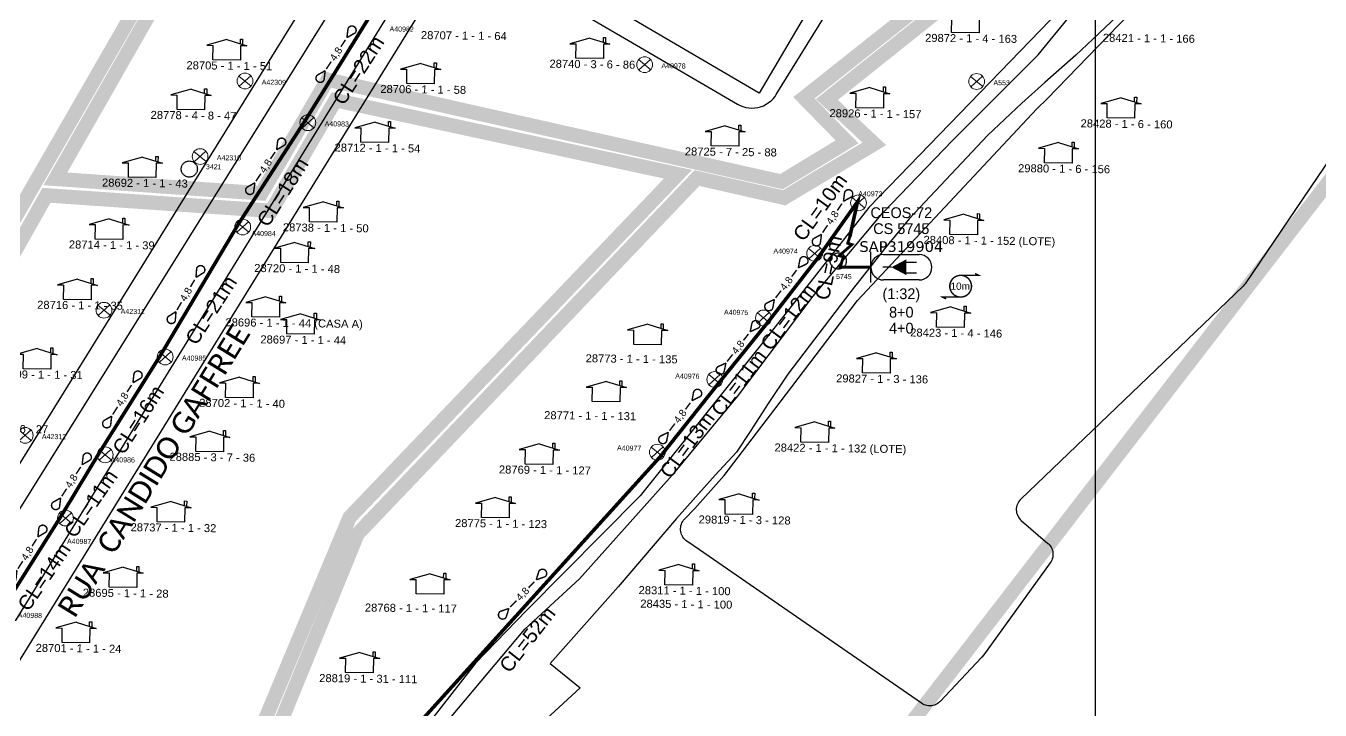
# Model space of a CAD drawing. Header units: millimetres. Extents: x 676447 to 689606, y 7455628 to 7463967.
# Drawn here: x 688462.6 to 688642.6, y 7461174.4 to 7461269.6 of the extents above; entities that cross this region are included whole.
import ezdxf
from ezdxf.enums import TextEntityAlignment as Align

# ---------------------------------------------------------------- set-up
doc = ezdxf.new("R2010")
doc.units = ezdxf.units.MM
doc.header["$LTSCALE"] = 0.1
doc.header["$MEASUREMENT"] = 0
doc.linetypes.add('PHANTOM2', pattern=[1.25, 0.625, -0.125, 0.125, -0.125, 0.125, -0.125])
doc.layers.add('10.4-Postes', color=1, linetype='Continuous', lineweight=0)
for name, color, linetype in [('Caixas Subterrâneas', 5, 'Continuous'), ('CELULARIZAÇÃO CABO 5', 7, 'Continuous'), ('CEOS', 1, 'Continuous'), ('label_cabos', 7, 'Continuous'), ('LAYOUT', 7, 'Continuous'), ('LEGENDAS_INFRAESTRUTURAS', 7, 'Continuous'), ('MUB_MEIOFIO', 7, 'Continuous'), ('MUB_QUADRAS', 7, 'Continuous'), ('MUB_SEGMENTO', 7, 'Continuous'), ('NOS_DE_INFRAESTRUTURA', 7, 'Continuous'), ('surveys', 7, 'Continuous'), ('SURVEYS_LEGENDAS', 7, 'Continuous')]:
    doc.layers.add(name, color=color, linetype=linetype)
doc.styles.add('ARIAL', font='arial.ttf')
doc.styles.add('Legend', font='calibri.ttf')
doc.styles.add('siredit', font='verdana.ttf')
doc.styles.get("Standard").update_dxf_attribs({"font": 'arial.ttf'})
doc.styles.add('Style-font000', font='font000.shx')
doc.linetypes.add('FENCELINE1', pattern='A,0.25,-0.1,[133,ltypeshp.shx,S=0.1,R=0,X=-0.1,Y=0],-0.1,1', length=1.45)

# ---------------------------------------------------------------- blocks, each defined once
blk = doc.blocks.new('PTPT')
at = {"layer": '10.4-Postes', "color": 1, "linetype": 'PHANTOM2'}
for points in [[(-0.0000079, 0.0000104), (0.0000075, -0.000002)], [(0.000007, 0.0000109), (-0.0000074, -0.0000025)]]:
    blk.add_lwpolyline(points, dxfattribs=at)
at = {"layer": '10.4-Postes', "color": 1}
blk.add_circle((-0.0000002, 0.0000042), 0.00000987, dxfattribs=at)
blk = doc.blocks.new('MHMZ')
at = {"linetype": 'PHANTOM2'}
blk.add_circle((0, 0), 0.0000101, dxfattribs=at)
blk = doc.blocks.new('LVLV')
for p, q in [((0, 0.0000254), (-0.0000251, 0.000018)), ((-0.0000251, 0.000018), (-0.0000173, 0.000018)), ((-0.0000172, 0), (-0.0000172, 0.0000179)), ((0, 0.0000254), (0.0000251, 0.000018)), ((0.0000169, 0.0000264), (0.0000195, 0.0000264)), ((0.0000169, 0.0000205), (0.0000169, 0.0000264)), ((0.0000251, 0.000018), (0.0000172, 0.000018)), ((0.0000172, 0.000018), (0.0000172, 0)), ((0.0000195, 0.0000264), (0.0000195, 0.0000198)), ((0.0000172, 0), (-0.0000172, 0))]:
    blk.add_line(p, q)
blk = doc.blocks.new('ceos')
at = {"layer": 'CEOS'}
for p, q in [((1.77, 1.77), (6.73, 1.77)), ((6.73, -1.77), (1.77, -1.77))]:
    blk.add_line(p, q, dxfattribs=at)
for points in [[(0, -2.13), (0, 2.13)], [(2.88, 0), (1.69, 0)], [(4.84, 0.7), (6.34, 0.7)], [(4.84, -0.77), (6.34, -0.77)]]:
    blk.add_lwpolyline(points, dxfattribs=at)
blk.add_lwpolyline([(2.88, 0, 0, 2.18, 0), (4.93, 0, 2.18, 2.18, 0)], format="xyseb", dxfattribs=at)
for centre, start, end in [((1.77, 0), 90, 270), ((6.73, 0), 270, 90)]:
    blk.add_arc(centre, 1.77, start, end, dxfattribs=at)
at = {"layer": 'CEOS', "style": 'siredit', "flags": 1}
for tag, height, p in [('ID', 0.887, (4.25, 9.07)), ('COORX', 0.739, (4.25, -1.77)), ('COORY', 0.739, (4.25, -1.77))]:
    blk.add_attdef(tag, text='', height=height, dxfattribs=at).set_placement(p, align=Align.MIDDLE_CENTER)
at = {"layer": 'CEOS'}
for tag, height, style, p in [('NOME?', 1.5, 'Style-font000', (4.25, 7.59)), ('LOCAL?', 1.5, 'Style-font000', (4.25, 5.37)), ('TIPO?', 1.48, 'siredit', (4.25, 2.88))]:
    blk.add_attdef(tag, text='', height=height, dxfattribs=dict(at, style=style)).set_placement(p, align=Align.MIDDLE_CENTER)
at = {"layer": 'CEOS', "style": 'Style-font000'}
for tag, p in [('RACIO_SPLITAGEM', (4.25, -2.94)), ('FIBRAS_FUSIONADAS', (4.25, -5.51)), ('FIBRAS_RESERVA', (4.25, -7.73))]:
    blk.add_attdef(tag, text='', height=1.5, dxfattribs=at).set_placement(p, align=Align.TOP_CENTER)
blk = doc.blocks.new('A$C1BC366C8')
at = {"layer": 'LAYOUT', "color": 5, "linetype": 'Continuous', "const_width": 0.4}
blk.add_lwpolyline([(-2, 0), (-1, 0), (-1, 0.6), (1, -0.6), (1, 0), (2, 0)], dxfattribs=at)
blk = doc.blocks.new('A$C6C8C5D0A')
at = {"layer": 'LAYOUT', "const_width": 0.2}
for points in [[(-2.77, -0.03), (-3.9, 0.55, 1.175638), (-3.95, -0.61), (-2.77, -0.03)], [(2.73, -0.02), (3.9, -0.62, 1.175638), (3.86, 0.54), (2.73, -0.02)]]:
    blk.add_lwpolyline(points, format="xyb", dxfattribs=at)
for points in [[(-2.5, -0.03), (-1.25, -0.03)], [(1.21, -0.02), (2.35, -0.02)]]:
    blk.add_lwpolyline(points, dxfattribs=at)
at = {"layer": 'LAYOUT', "style": 'ARIAL'}
blk.add_text('4,8', height=1, dxfattribs=at).set_placement((0, 0), align=Align.MIDDLE_CENTER)
blk = doc.blocks.new('A$C6FB0096B')
at = {"layer": 'LAYOUT', "color": 0, "const_width": 0.2}
for points in [[(0, 1.51), (2.52, 1.51), (2.02, 1.77)], [(0, -1.51), (-2.52, -1.51), (-2.02, -1.77)]]:
    blk.add_lwpolyline(points, dxfattribs=at)
blk.add_lwpolyline([(0, 1.51, 1.000012), (0, -1.51, 0.999978)], format="xyb", close=True, dxfattribs=at)
at = {"layer": 'LAYOUT', "color": 0}
blk.add_text('10m', height=1, dxfattribs=at).set_placement((-0.06, 0), align=Align.MIDDLE_CENTER)

msp = doc.modelspace()

# ---------------------------------------------------------------- linework, layer by layer
at = {"linetype": 'Continuous'}
msp.add_lwpolyline([(688611.27, 7460886.36), (687937.42, 7460886.36), (687937.42, 7461413.29), (688611.27, 7461413.29)], close=True, dxfattribs=at)
at = {"color": 1, "const_width": 0.4}
msp.add_lwpolyline([(688575.97, 7461236.48), (688575.8, 7461236), (688580.07, 7461236)], dxfattribs=at)
at = {"layer": 'CELULARIZAÇÃO CABO 5', "color": 6, "const_width": 2}
msp.add_lwpolyline([(688477.32, 7461507.36), (688502.58, 7461501.52), (688499.77, 7461485.9), (688527.12, 7461474.93), (688527.12, 7461474.93), (688527.12, 7461474.93), (688464.89, 7461368.14), (688464.89, 7461368.14), (688497.02, 7461305.39), (688497.02, 7461305.39), (688455.39, 7461233.01), (688455.39, 7461233.01), (688401.46, 7461242.53), (688401.46, 7461242.53), (688366.14, 7461237.49), (688308.71, 7461341.9), (688369.65, 7461441.34), (688425.16, 7461423.26), (688477.32, 7461507.45)], dxfattribs=at)
at = {"layer": 'CELULARIZAÇÃO CABO 5', "color": 2, "const_width": 2}
for points in [[(688697.46, 7461415.71), (688684.88, 7461446.48), (688744.39, 7461451.43), (688728.66, 7461397.23), (688659.72, 7461268.61), (688564.73, 7461145.39)], [(688487.91, 7461147.91), (688508.71, 7461198.88), (688555.9, 7461248.41), (688568.03, 7461245.66), (688580.57, 7461253.17), (688573.97, 7461259.34), (688588.93, 7461271.27), (688588.93, 7461271.27), (688622.46, 7461319.22), (688627.13, 7461336.01), (688627.13, 7461336.01), (688625.33, 7461339.86), (688637.82, 7461344.89), (688637.82, 7461344.89), (688637.82, 7461344.89), (688651.85, 7461362.75), (688651.85, 7461362.75), (688651.85, 7461362.75), (688669.79, 7461388.27), (688669.79, 7461388.27), (688677.59, 7461401.75), (688677.59, 7461401.75), (688677.59, 7461401.75), (688697.46, 7461415.71)]]:
    msp.add_lwpolyline(points, dxfattribs=at)
at = {"layer": 'CELULARIZAÇÃO CABO 5', "color": 3, "const_width": 2}
msp.add_lwpolyline([(688586.97, 7461272.42), (688570.78, 7461259.58), (688576.78, 7461253.45), (688567.66, 7461247.91), (688567.66, 7461247.91), (688567.66, 7461247.91), (688504.54, 7461262.11), (688504.54, 7461262.11), (688504.54, 7461262.11), (688495.34, 7461246.28), (688466.69, 7461248.3), (688499.35, 7461305.55)], dxfattribs=at)
at = {"layer": 'CELULARIZAÇÃO CABO 5', "color": 4, "const_width": 2}
msp.add_lwpolyline([(688465.45, 7461246.01), (688496.71, 7461243.85), (688505.64, 7461259.24), (688553.27, 7461248.94), (688553.27, 7461248.94), (688553.27, 7461248.94), (688553.27, 7461248.94), (688507.6, 7461201.19), (688484.39, 7461145.64), (688484.39, 7461145.64), (688562.85, 7461142.57), (688466.92, 7461016.24), (688466.92, 7461016.24), (688426.51, 7460995.95), (688323.11, 7461021.04), (688325.47, 7461059.92), (688432.71, 7461068.09), (688419.44, 7461121.48), (688366.78, 7461234.93), (688401.34, 7461240.27), (688456.56, 7461230.23), (688456.56, 7461230.23), (688465.45, 7461246.01)], dxfattribs=at)
at = {"layer": 'LAYOUT', "color": 1, "linetype": 'FENCELINE1', "ltscale": 0.002, "const_width": 0.5}
for points in [[(688443.42, 7461163), (688443.42, 7461163), (688443.12, 7461163.15), (688445, 7461166.42), (688450.87, 7461174.41), (688452.61, 7461177.63), (688460.36, 7461190.05), (688467.56, 7461201.49), (688472.83, 7461210.23), (688481.31, 7461223.76), (688492.12, 7461241.98), (688501.46, 7461256.46), (688512.72, 7461274.65), (688519.07, 7461279.3), (688524.83, 7461278.4), (688525.03, 7461278.96), (688523.34, 7461279.77)], [(688411.99, 7461023.34), (688416.47, 7461025.77), (688424.52, 7461030.31), (688444, 7461049.23), (688454.2, 7461063.7), (688472.64, 7461096.15), (688502.57, 7461150.91), (688510.66, 7461164.86), (688516.11, 7461171.3), (688550.77, 7461209.61), (688559.03, 7461220.01), (688565.87, 7461228.48), (688572.8, 7461237.41), (688578.23, 7461245.11), (688577.17, 7461240.28)]]:
    msp.add_lwpolyline(points, dxfattribs=at)
at = {"layer": 'MUB_MEIOFIO', "linetype": 'Continuous'}
for points in [[(688521.79, 7461173.5), (688531.97, 7461185.64), (688539.55, 7461192.66), (688552.89, 7461207.53), (688561.55, 7461218), (688572.05, 7461231.96), (688581.74, 7461243.59), (688591.44, 7461253.64), (688603.33, 7461265.55), (688607.75, 7461270.93), (688613.2, 7461276.75), (688619.99, 7461283.41), (688624.17, 7461289.1), (688629.08, 7461298.27), (688631.44, 7461305.11), (688633.14, 7461313.67), (688633.93, 7461317.97), (688636.66, 7461323.84), (688641.58, 7461331.74), (688645.45, 7461337.07)], [(688582, 7461289.84), (688564.54, 7461260.22), (688522.37, 7461284.98)], [(688433.01, 7461156.35), (688515.31, 7461288.39)], [(688518.15, 7461279.65), (688443.45, 7461158.13)], [(688615.23, 7461271.79), (688610.96, 7461267.75), (688608.58, 7461265.49), (688604.3, 7461261.69), (688601.09, 7461258.84), (688596.34, 7461254.38), (688585.4, 7461242.73), (688582.19, 7461238.81), (688577.32, 7461232.63), (688568.52, 7461221.1), (688565.79, 7461217.06), (688563.29, 7461213.13), (688561.39, 7461210.28), (688558.42, 7461207.07), (688553.08, 7461201.06), (688544.96, 7461191.52), (688535.47, 7461180.87), (688539.65, 7461177.47), (688529.68, 7461168.28)]]:
    msp.add_lwpolyline(points, dxfattribs=at)
at = {"layer": 'MUB_QUADRAS', "linetype": 'Continuous'}
for points in [[(688643.3, 7461337.2), (688639.99, 7461332.96), (688637.15, 7461328.4), (688634.8, 7461323.57), (688632.97, 7461318.51), (688631.67, 7461313.3), (688631.05, 7461308.87), (688629.96, 7461304.53), (688628.8, 7461301.23), (688626.5, 7461296.08), (688623.68, 7461291.19), (688620.36, 7461286.62), (688617.47, 7461283.34), (688598.07, 7461263.19), (688579.8, 7461244.3), (688565.27, 7461225.77), (688548.02, 7461204.21), (688532.21, 7461188.26), (688525.12, 7461180.92), (688518.83, 7461172.88)], [(688509.91, 7461286.56), (688497.34, 7461266.25), (688440.82, 7461174.96)], [(688527.51, 7461278.59), (688546.92, 7461267.23), (688561.52, 7461258.69), (688561.89, 7461258.5), (688562.28, 7461258.35), (688562.68, 7461258.24), (688563.1, 7461258.17), (688563.51, 7461258.15), (688563.93, 7461258.16), (688564.35, 7461258.23), (688564.75, 7461258.33), (688565.14, 7461258.48), (688565.52, 7461258.67), (688565.87, 7461258.9), (688566.2, 7461259.16), (688566.49, 7461259.45), (688566.76, 7461259.78), (688566.94, 7461260.04), (688580.91, 7461282.68)], [(688553.88, 7461198.56), (688553.84, 7461198.62), (688553.76, 7461198.81), (688553.69, 7461199.01), (688553.64, 7461199.21), (688553.62, 7461199.42), (688553.62, 7461199.63), (688553.64, 7461199.84), (688553.68, 7461200.04), (688553.74, 7461200.24), (688553.82, 7461200.43), (688553.92, 7461200.62), (688554.04, 7461200.79), (688554.18, 7461200.95), (688555.61, 7461202.41), (688559.69, 7461207), (688567.48, 7461217.24), (688578.23, 7461231.37), (688603.18, 7461258.05), (688604.62, 7461259.43), (688627.39, 7461283.06)], [(688442.43, 7461150.09), (688508.97, 7461257.86), (688520.73, 7461276.91)], [(688657.12, 7461270.63), (688632.13, 7461233.71), (688632.13, 7461233.7), (688632, 7461233.54), (688631.86, 7461233.38), (688600.92, 7461203.73), (688600.79, 7461203.58), (688600.66, 7461203.42), (688600.55, 7461203.24), (688600.46, 7461203.05), (688600.39, 7461202.85), (688600.34, 7461202.65), (688600.31, 7461202.44), (688600.31, 7461202.23), (688600.32, 7461202.03), (688600.36, 7461201.82), (688600.42, 7461201.62), (688600.5, 7461201.43), (688600.6, 7461201.24), (688600.72, 7461201.07), (688600.85, 7461200.91), (688601, 7461200.76), (688604.71, 7461197.58), (688604.75, 7461197.55), (688604.89, 7461197.4), (688605.03, 7461197.24), (688605.14, 7461197.06), (688605.24, 7461196.88), (688605.31, 7461196.68), (688605.37, 7461196.48), (688605.4, 7461196.27), (688605.41, 7461196.07), (688605.4, 7461195.86), (688605.37, 7461195.65), (688605.31, 7461195.45), (688605.24, 7461195.25), (688605.14, 7461195.06), (688605.03, 7461194.89), (688595.64, 7461181.9), (688595.61, 7461181.87), (688595.47, 7461181.71), (688589.72, 7461175.6), (688589.64, 7461175.52), (688589.48, 7461175.38), (688589.3, 7461175.26), (688589.12, 7461175.17), (688588.93, 7461175.09), (688588.72, 7461175.03), (688588.52, 7461174.99), (688588.31, 7461174.97), (688588.1, 7461174.98), (688587.89, 7461175.01), (688587.69, 7461175.06), (688587.49, 7461175.13), (688587.3, 7461175.22), (688587.13, 7461175.33), (688556.25, 7461196.68), (688554.48, 7461197.9), (688554.38, 7461197.98), (688554.22, 7461198.12), (688554.08, 7461198.27), (688553.95, 7461198.44), (688553.88, 7461198.56)]]:
    msp.add_lwpolyline(points, dxfattribs=at)

# ---------------------------------------------------------------- block references
at = {"layer": 'Caixas Subterrâneas', "color": 5, "xscale": 111319.4907932736, "yscale": 111319.4907932736, "zscale": 111319.4907932736}
for p, rotation in [((688485.31, 7461249.66), 359.2831132955579), ((688575.55, 7461236.87), 359.282766276464)]:
    msp.add_blockref('MHMZ', p, dxfattribs=dict(at, rotation=rotation))
at = {"layer": 'CEOS', "linetype": 'Continuous'}
msp.add_blockref('ceos', (688580.07, 7461236), dxfattribs=at).add_auto_attribs({'NOME?': 'CEOS-72', 'LOCAL?': 'CS 5745', 'TIPO?': 'SAP319904', 'RACIO_SPLITAGEM': '(1:32)', 'FIBRAS_FUSIONADAS': '8+0', 'FIBRAS_RESERVA': '4+0'})
at = {"layer": 'LAYOUT', "linetype": 'Continuous'}
for name, p, rotation in [('A$C6C8C5D0A', (688505.71, 7461265.68), 56.61701578601043), ('A$C6C8C5D0A', (688495.93, 7461250.08), 56.59359916165183), ('A$C6C8C5D0A', (688574.74, 7461242.91), 56.20670476399484), ('A$C1BC366C8', (688576.57, 7461238.38), 72.3825056892126), ('A$C6C8C5D0A', (688568.33, 7461233.75), 52.74802432067485), ('A$C6C8C5D0A', (688484.84, 7461232.23), 59.50643029015521), ('A$C6C8C5D0A', (688561.61, 7461224.88), 52.06067497195511), ('A$C6C8C5D0A', (688475.99, 7461217.64), 57.34207972243792), ('A$C6C8C5D0A', (688553.56, 7461215.27), 53.13404350508392), ('A$C6C8C5D0A', (688468.91, 7461206.25), 57.00588202198828), ('A$C6C8C5D0A', (688462.79, 7461196.18), 57.82539558507839), ('A$C6C8C5D0A', (688531.65, 7461190.55), 46.26502482729048)]:
    msp.add_blockref(name, p, dxfattribs=dict(at, rotation=rotation))
msp.add_blockref('A$C6FB0096B', (688592.57, 7461233.36), dxfattribs=at)
at = {"layer": 'NOS_DE_INFRAESTRUTURA', "color": 1}
for p, xscale, yscale, zscale, rotation in [((688548.65, 7461263.72), 111319.4907932736, 111319.4907932736, 111319.4907932736, 359.2828769852153), ((688493.07, 7461261.44), 111319.4907932736, 111319.4907932736, 111319.4907932736, 359.283087490672), ((688594.82, 7461261.37), 111319.4907932736, 111319.4907932736, 111319.4907932736, 359.2827007532618), ((688501.82, 7461255.64), 111319.4907932736, 111319.4907932736, 111319.4907932736, 359.2830524332801), ((688486.83, 7461250.93), 111319.4907932736, 111319.4907932736, 111319.4907932736, 359.2831079178499), ((688578.38, 7461244.49), 111319.4907932736, 111319.4907932736, 111319.4907932736, 359.2827579280002), ((688492.76, 7461241.13), 111319.4907932736, 111319.4907932736, 111319.4907932736, 359.2830822894859), ((688572.29, 7461237.46), 111319.4907932736, 111319.4907932736, 111319.4907932736, 359.2827788684443), ((688473.46, 7461229.55), 111319.4907932736, 111319.4907932736, 111319.4907932736, 359.2831520258213), ((688565.17, 7461228.48), 111319.4907932735, 111319.4907932735, 111319.4907932735, 359.282803100874), ((688481.98, 7461223.05), 111319.4907932736, 111319.4907932736, 111319.4907932736, 359.2831176003751), ((688558.4, 7461219.91), 111319.4907932735, 111319.4907932735, 111319.4907932735, 359.2828261149825), ((688462.5, 7461212.14), 111319.4907932736, 111319.4907932736, 111319.4907932736, 359.2831881883868), ((688473.63, 7461209.43), 111319.4907932736, 111319.4907932736, 111319.4907932736, 359.283145045258), ((688550.41, 7461209.8), 111319.4907932736, 111319.4907932736, 111319.4907932736, 359.2828533238571), ((688468.12, 7461200.63), 111319.4907932735, 111319.4907932735, 111319.4907932735, 359.2831632031871)]:
    msp.add_blockref('PTPT', p, dxfattribs=dict(at, xscale=xscale, yscale=yscale, zscale=zscale, rotation=rotation))
at = {"layer": 'surveys', "color": 0}
for p, xscale, yscale, zscale, rotation in [((688593.22, 7461268.65), 111319.4907932736, 111319.4907932736, 111319.4907932736, 359.2827165503227), ((688490.51, 7461264.84), 111319.4907932736, 111319.4907932736, 111319.4907932736, 359.2830983134598), ((688540.99, 7461265.05), 111319.4907932736, 111319.4907932736, 111319.4907932736, 359.282906519335), ((688517.46, 7461261.54), 111319.4907932736, 111319.4907932736, 111319.4907932736, 359.2829948160428), ((688579.92, 7461258.17), 111319.4907932736, 111319.4907932736, 111319.4907932736, 359.2827563870865), ((688485.53, 7461257.93), 111319.4907932736, 111319.4907932736, 111319.4907932736, 359.2831150565498), ((688614.84, 7461256.75), 111319.4907932736, 111319.4907932736, 111319.4907932736, 359.2826232045715), ((688511.1, 7461253.38), 111319.4907932736, 111319.4907932736, 111319.4907932736, 359.283016433928), ((688559.8, 7461252.85), 111319.4907932736, 111319.4907932736, 111319.4907932736, 359.2828266413077), ((688606.15, 7461250.51), 111319.4907932736, 111319.4907932736, 111319.4907932736, 359.2826542696307), ((688478.76, 7461248.51), 111319.4907932735, 111319.4907932735, 111319.4907932735, 359.2831378214653), ((688503.92, 7461242.28), 111319.4907932736, 111319.4907932736, 111319.4907932736, 359.2830402398428), ((688592.99, 7461240.54), 111319.4907932736, 111319.4907932736, 111319.4907932736, 359.2827011419618), ((688474.15, 7461239.9), 111319.4907932736, 111319.4907932736, 111319.4907932736, 359.2831526299591), ((688499.94, 7461236.62), 111319.4907932736, 111319.4907932736, 111319.4907932736, 359.2830536032392), ((688469.74, 7461231.51), 111319.4907932735, 111319.4907932735, 111319.4907932735, 359.2831667554194), ((688495.93, 7461229.07), 111319.4907932736, 111319.4907932736, 111319.4907932736, 359.2830664593862), ((688591.15, 7461227.65), 111319.4907932736, 111319.4907932736, 111319.4907932736, 359.2827172426313), ((688500.78, 7461226.69), 111319.4907932736, 111319.4907932736, 111319.4907932736, 359.2830472511337), ((688549.02, 7461225.23), 111319.4907932735, 111319.4907932735, 111319.4907932735, 359.2828290478058), ((688464.14, 7461221.86), 111319.4907932736, 111319.4907932736, 111319.4907932736, 359.2831850025184), ((688580.85, 7461221.27), 111319.4907932736, 111319.4907932736, 111319.4907932736, 359.2827348840035), ((688492.27, 7461217.87), 111319.4907932736, 111319.4907932736, 111319.4907932736, 359.2830874577805), ((688543.27, 7461217.29), 111319.4907932737, 111319.4907932737, 111319.4907932737, 359.2828506091561), ((688572.28, 7461211.65), 111319.4907932736, 111319.4907932736, 111319.4907932736, 359.2827707855832), ((688488.15, 7461210.36), 111319.4907932736, 111319.4907932736, 111319.4907932736, 359.2830945853851), ((688533.95, 7461208.59), 111319.4907932736, 111319.4907932736, 111319.4907932736, 359.282875147767), ((688482.74, 7461200.56), 111319.4907932736, 111319.4907932736, 111319.4907932736, 359.2831142082308), ((688527.86, 7461201.14), 111319.4907932736, 111319.4907932736, 111319.4907932736, 359.2829013442469), ((688561.73, 7461201.64), 111319.4907932736, 111319.4907932736, 111319.4907932736, 359.2828077487837), ((688476.09, 7461191.45), 111319.4907932735, 111319.4907932735, 111319.4907932735, 359.2831398982264), ((688553.37, 7461191.8), 111319.4907932736, 111319.4907932736, 111319.4907932736, 359.2828364001682), ((688553.37, 7461191.8), 111319.4907932736, 111319.4907932736, 111319.4907932736, 359.2828364001682), ((688518.77, 7461190.53), 111319.4907932736, 111319.4907932736, 111319.4907932736, 359.2829386037445), ((688469.54, 7461183.77), 111319.4907932736, 111319.4907932736, 111319.4907932736, 359.2831525294613), ((688508.97, 7461179.57), 111319.4907932736, 111319.4907932736, 111319.4907932736, 359.2829682515872)]:
    msp.add_blockref('LVLV', p, dxfattribs=dict(at, xscale=xscale, yscale=yscale, zscale=zscale, rotation=rotation))

# ---------------------------------------------------------------- texts
at = {"layer": 'label_cabos', "linetype": 'Continuous', "char_height": 2, "attachment_point": 4}
for s, insert, rotation in [('CL=22m', (688505.97, 7461258.93), 57.338), ('CL=18m', (688495.43, 7461241.98), 57.338), ('CL=10m', (688569.93, 7461240.02), 54.3282), ('CL=9m', (688573.26, 7461231.5), 77.9838), ('CL=21m', (688485.48, 7461225.55), 57.338), ('CL=12m', (688565.4, 7461224.82), 53.1928), ('CL=11m', (688558.5, 7461215.69), 52.9646), ('CL=16m', (688475.34, 7461210.3), 57.338), ('CL=13m', (688551.39, 7461207.03), 53.5463), ('CL=11m', (688468.6, 7461198.74), 55.267), ('CL=14m', (688462.13, 7461188.54), 55.7291), ('CL=52m', (688529.06, 7461180.02), 52.0099)]:
    msp.add_mtext(s, dxfattribs=dict(at, insert=insert, rotation=rotation))
at = {"layer": 'LEGENDAS_INFRAESTRUTURAS', "color": 1}
for s, rotation, p in [('A40982', 359.283, (688513.16, 7461268.81)), ('A40978', 359.2829, (688550.96, 7461263.69)), ('A42309', 359.2831, (688495.38, 7461261.41)), ('A553', 359.2827, (688597.13, 7461261.34)), ('A40983', 359.283, (688504.13, 7461255.62)), ('A42310', 359.2831, (688489.14, 7461250.9)), ('A40973', 359.2827, (688578.33, 7461245.89)), ('A40984', 359.2831, (688493.96, 7461240.36)), ('A40974', 359.2828, (688566.54, 7461237.91)), ('A42311', 359.2831, (688475.77, 7461229.52)), ('A40975', 359.2828, (688559.66, 7461229.4)), ('A40985', 359.2831, (688484.29, 7461223.03)), ('A40976', 359.2828, (688552.88, 7461220.52)), ('A42312', 359.2832, (688464.81, 7461212.11)), ('A40977', 359.2828, (688544.79, 7461210.51)), ('A40986', 359.2831, (688474.37, 7461208.87)), ('A40987', 359.2832, (688468.31, 7461197.53)), ('A40988', 359.2832, (688461.46, 7461187.23))]:
    msp.add_text(s, height=0.7, rotation=rotation, dxfattribs=at).set_placement(p)
at = {"layer": 'LEGENDAS_INFRAESTRUTURAS', "color": 5}
for s, rotation, p in [('3421', 359.2831, (688487.62, 7461249.64)), ('5745', 359.2828, (688575.24, 7461234.37))]:
    msp.add_text(s, height=0.7, rotation=rotation, dxfattribs=at).set_placement(p)
at = {"layer": 'MUB_SEGMENTO', "color": 253, "style": 'Legend'}
msp.add_text('RUA  CANDIDO GAFFREE', height=3, rotation=58.3267, dxfattribs=at).set_placement((688469.39, 7461187.05))
at = {"layer": 'SURVEYS_LEGENDAS', "color": 0}
for s, rotation, p in [('28707 - 1 - 1 - 64', 359.283, (688517.52, 7461267.75)), ('29872 - 1 - 4 - 163', 359.2827, (688587.62, 7461267.37)), ('28421 - 1 - 1 - 166', 359.2826, (688612.34, 7461267.38)), ('28705 - 1 - 1 - 51', 359.2831, (688484.91, 7461263.56)), ('28740 - 3 - 6 - 86', 359.2829, (688535.39, 7461263.77)), ('28706 - 1 - 1 - 58', 359.283, (688511.87, 7461260.26)), ('28778 - 4 - 8 - 47', 359.2831, (688479.93, 7461256.65)), ('28926 - 1 - 1 - 157', 359.2828, (688574.32, 7461256.89)), ('28428 - 1 - 6 - 160', 359.2826, (688609.24, 7461255.47)), ('28712 - 1 - 1 - 54', 359.283, (688505.51, 7461252.11)), ('28725 - 7 - 25 - 88', 359.2828, (688554.21, 7461251.57)), ('29880 - 1 - 6 - 156', 359.2827, (688600.55, 7461249.23)), ('28692 - 1 - 1 - 43', 359.2831, (688473.17, 7461247.23)), ('28738 - 1 - 1 - 50', 359.283, (688498.32, 7461241)), ('28714 - 1 - 1 - 39', 359.2832, (688468.56, 7461238.62)), ('28408 - 1 - 1 - 152 (LOTE)', 359.2827, (688587.4, 7461239.26)), ('28720 - 1 - 1 - 48', 359.2831, (688494.34, 7461235.34)), ('28716 - 1 - 1 - 35', 359.2832, (688464.15, 7461230.23)), ('28696 - 1 - 1 - 44 (CASA A)', 359.2831, (688490.33, 7461227.79)), ('28423 - 1 - 4 - 146', 359.2827, (688585.55, 7461226.37)), ('28697 - 1 - 1 - 44', 359.283, (688495.19, 7461225.41)), ('28773 - 1 - 1 - 135', 359.2828, (688540.42, 7461222.78)), ('28699 - 1 - 1 - 31', 359.2832, (688458.55, 7461220.58)), ('29827 - 1 - 3 - 136', 359.2827, (688575.25, 7461219.99)), ('28702 - 1 - 1 - 40', 359.2831, (688486.68, 7461216.59)), ('28771 - 1 - 1 - 131', 359.2829, (688534.65, 7461214.87)), ('28784 - 1 - 6 - 27', 359.2832, (688453.76, 7461213.04)), ('28422 - 1 - 1 - 132 (LOTE)', 359.2828, (688566.68, 7461210.37)), ('28885 - 3 - 7 - 36', 359.2831, (688482.55, 7461209.08)), ('28769 - 1 - 1 - 127', 359.2829, (688528.36, 7461207.31)), ('28737 - 1 - 1 - 32', 359.2831, (688477.14, 7461199.28)), ('28775 - 1 - 1 - 123', 359.2829, (688522.26, 7461199.86)), ('29819 - 1 - 3 - 128', 359.2828, (688556.13, 7461200.36)), ('28695 - 1 - 1 - 28', 359.2831, (688470.5, 7461190.17)), ('28311 - 1 - 1 - 100', 359.2828, (688547.78, 7461190.52)), ('28768 - 1 - 1 - 117', 359.2829, (688509.72, 7461188.1)), ('28435 - 1 - 1 - 100', 359.2828, (688548.02, 7461188.65)), ('28701 - 1 - 1 - 24', 359.2832, (688463.94, 7461182.49)), ('28819 - 1 - 31 - 111', 359.283, (688503.37, 7461178.29))]:
    msp.add_text(s, height=1.1132, rotation=rotation, dxfattribs=at).set_placement(p)

doc.saveas('drawing.dxf')
